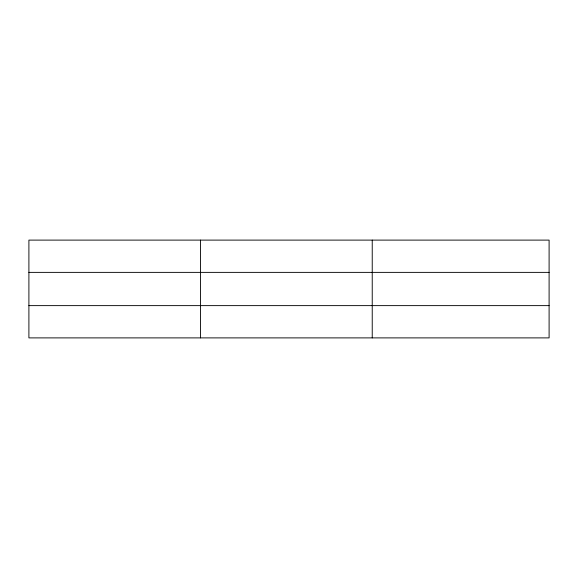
<?xml version="1.0" encoding="UTF-8"?>
<svg xmlns="http://www.w3.org/2000/svg" width="578" height="578" viewBox="0 0 578 578"><rect width="100%" height="100%" fill="white"/><g stroke="black" fill="none" stroke-linecap="round" stroke-linejoin="round"><path stroke-width="0.87" d="M200.566 240.108L200.566 337.892M372.232 240.108L372.232 337.892M549.1 272.375L549.1 240.108L28.9 240.108L28.9 337.892L549.1 337.892L549.1 272.375L28.9 272.375M28.9 305.625L549.1 305.625"/></g></svg>
